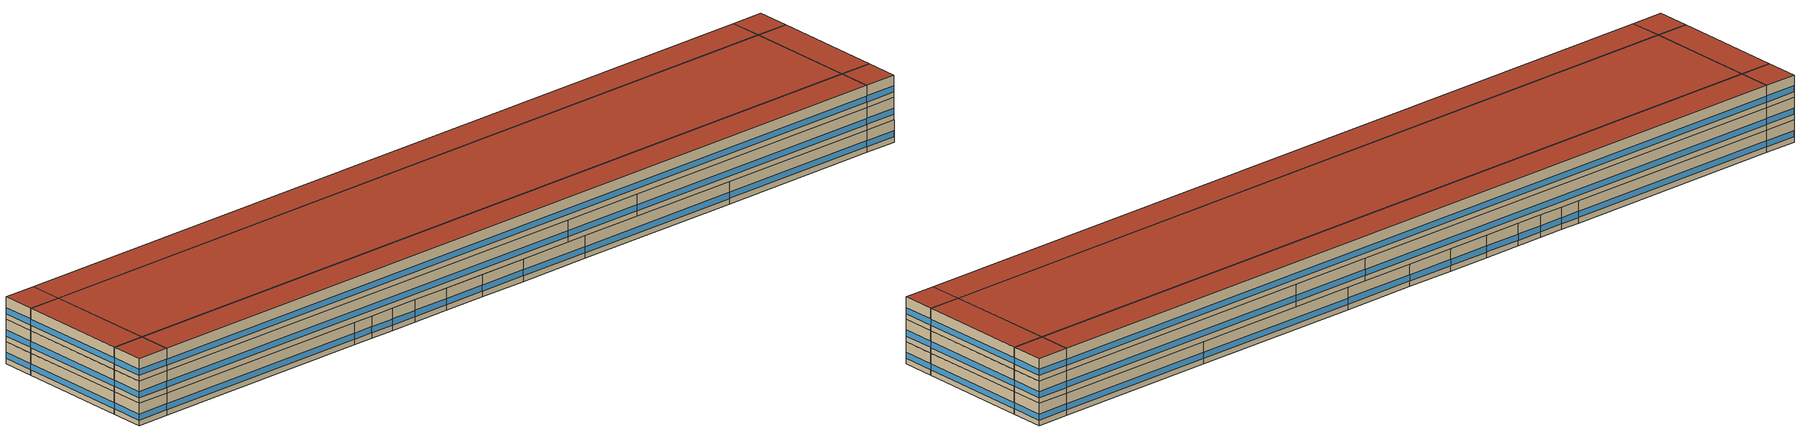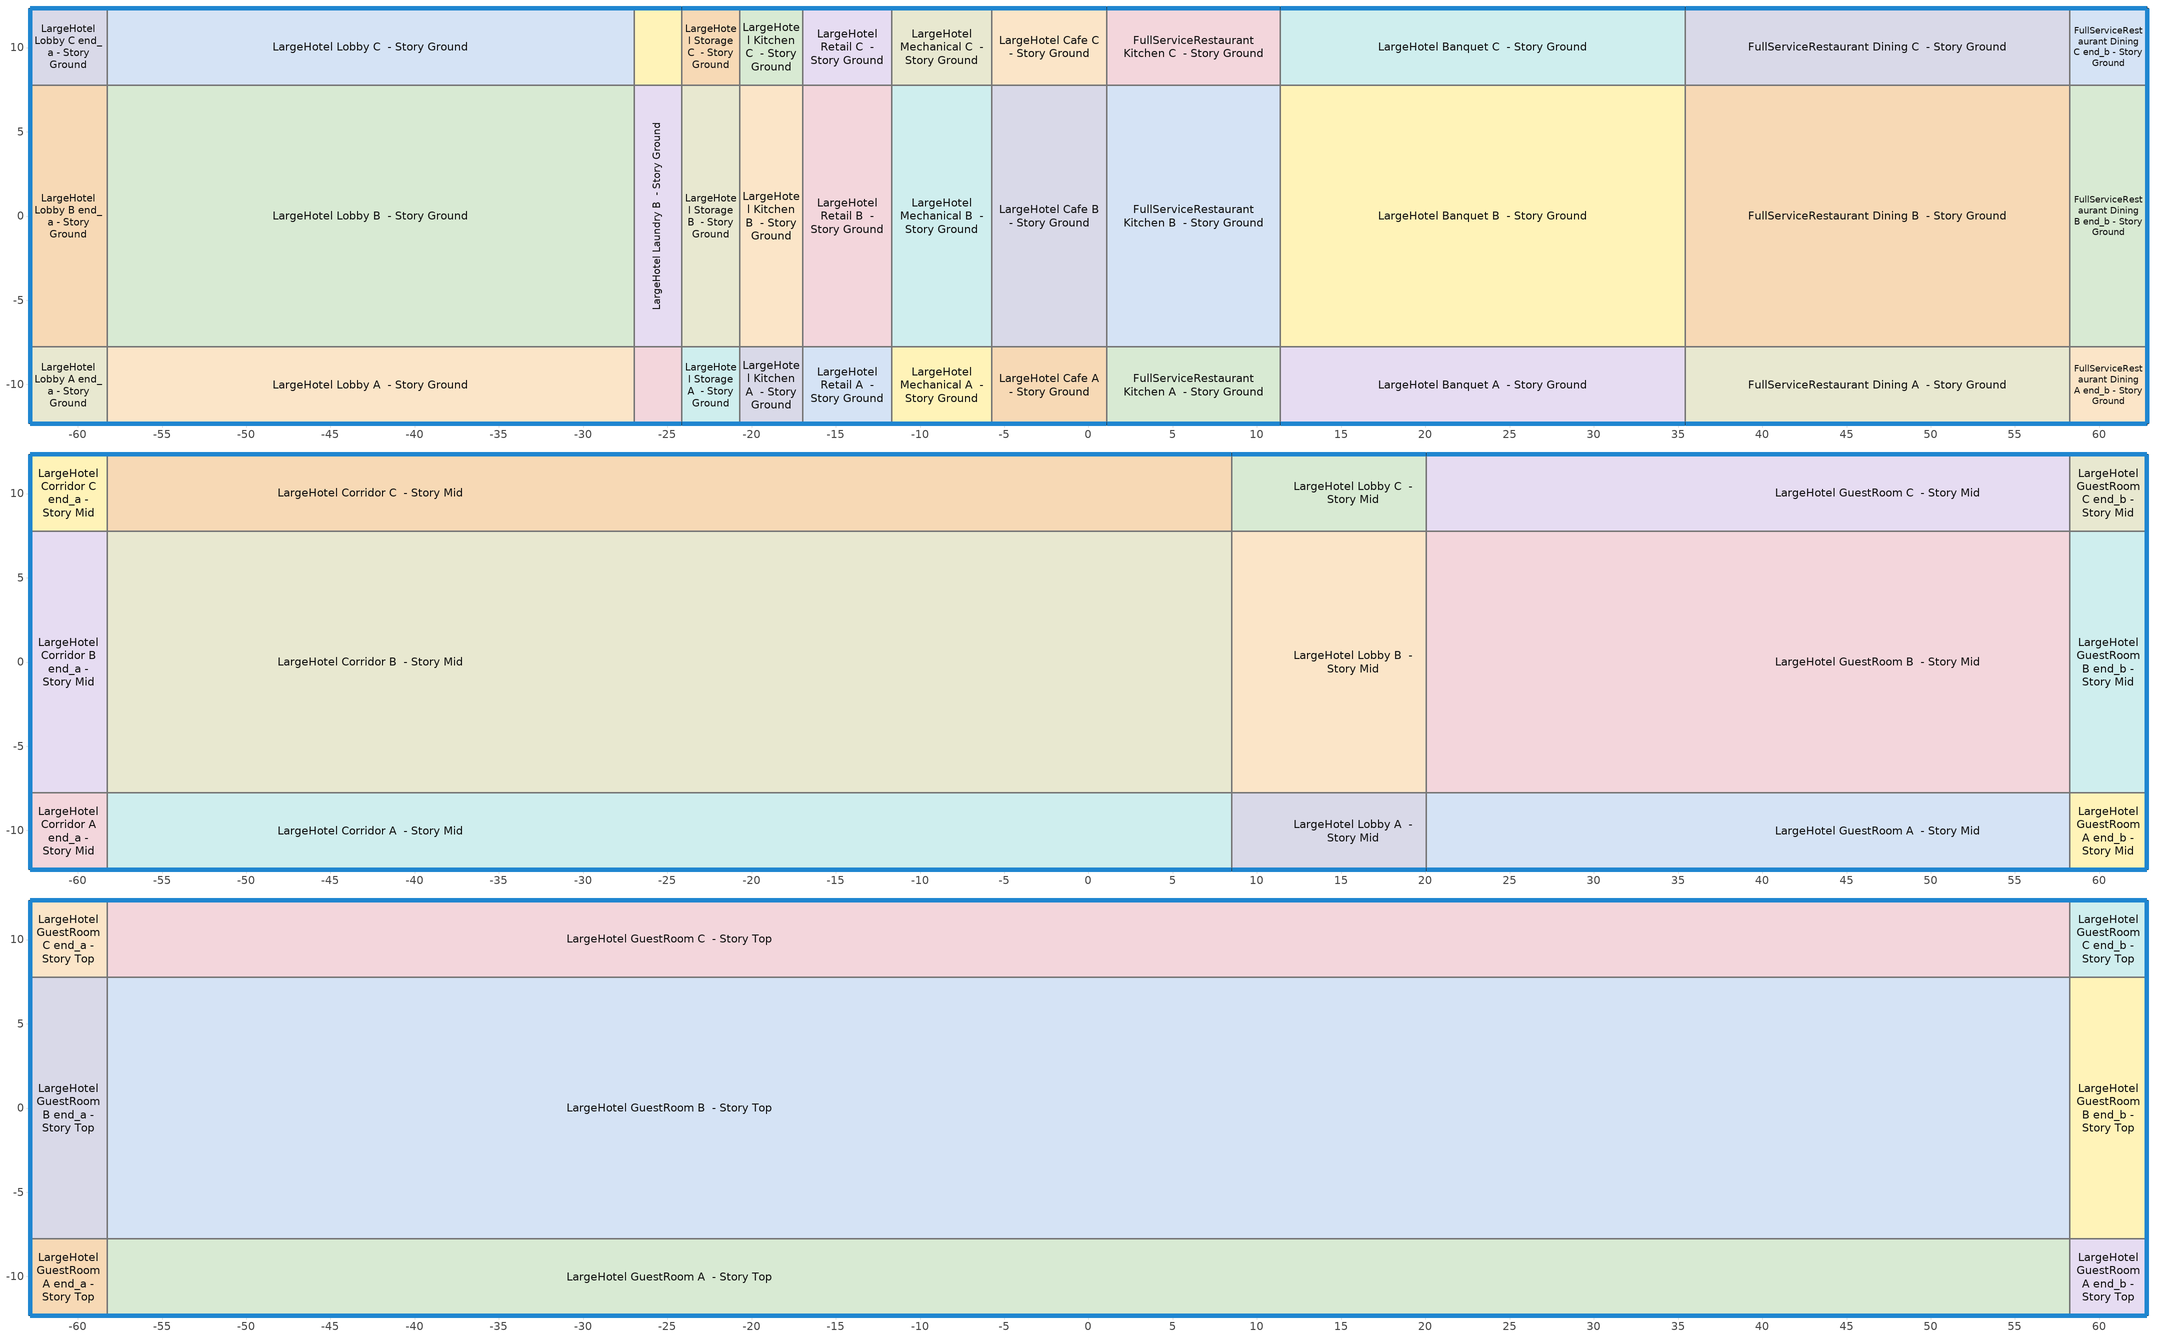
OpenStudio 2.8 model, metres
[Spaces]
LargeHotel Lobby A end_a - Story Ground
 floor ground: -62.84,-12.32 -62.84,-7.75 -58.26,-7.75 -58.26,-12.32 z0
 wall outside: -62.84,-7.75 -62.84,-12.32 -58.26,-12.32 z0:3.05
 wall to LargeHotel Lobby B end_a - Story Ground: -58.26,-7.75 -62.84,-7.75 z0:3.05
 wall to LargeHotel Lobby A  - Story Ground: -58.26,-12.32 -58.26,-7.75 z0:3.05
 window: -62.84,-7.77 -62.84,-12.3 / -62.81,-12.32 -58.29,-12.32 z0.76:1.59
LargeHotel Lobby B end_a - Story Ground
 floor ground: -62.84,-7.75 -62.84,7.75 -58.26,7.75 -58.26,-7.75 z0
 wall outside: -62.84,7.75 -62.84,-7.75 z0:3.05
 wall to LargeHotel Lobby C end_a - Story Ground: -58.26,7.75 -62.84,7.75 z0:3.05
 wall to LargeHotel Lobby B  - Story Ground: -58.26,-7.75 -58.26,7.75 z0:3.05
 window: -62.84,7.72 -62.84,-7.72 z0.76:1.59
LargeHotel Lobby C end_a - Story Ground
 floor ground: -62.84,7.75 -62.84,12.32 -58.26,12.32 -58.26,7.75 z0
 wall outside: -58.26,12.32 -62.84,12.32 -62.84,7.75 z0:3.05
 wall to LargeHotel Lobby C  - Story Ground: -58.26,7.75 -58.26,12.32 z0:3.05
 window: -62.84,12.3 -62.84,7.77 / -58.29,12.32 -62.81,12.32 z0.76:1.59
LargeHotel Lobby A  - Story Ground
 floor ground: -58.26,-12.32 -58.26,-7.75 -26.98,-7.75 -26.98,-12.32 z0
 wall outside: -58.26,-12.32 -26.98,-12.32 z0:3.05
 wall to LargeHotel Lobby B  - Story Ground: -26.98,-7.75 -58.26,-7.75 z0:3.05
 wall to LargeHotel Laundry A  - Story Ground: -26.98,-12.32 -26.98,-7.75 z0:3.05
 window: -58.24,-12.32 -27,-12.32 z0.76:1.59
LargeHotel Lobby B  - Story Ground
 floor ground: -58.26,-7.75 -58.26,7.75 -26.98,7.75 -26.98,-7.75 z0
 wall to LargeHotel Lobby C  - Story Ground: -26.98,7.75 -58.26,7.75 z0:3.05
 wall to LargeHotel Laundry B  - Story Ground: -26.98,-7.75 -26.98,7.75 z0:3.05
LargeHotel Lobby C  - Story Ground
 floor ground: -58.26,7.75 -58.26,12.32 -26.98,12.32 -26.98,7.75 z0
 wall outside: -26.98,12.32 -58.26,12.32 z0:3.05
 wall to LargeHotel Laundry C  - Story Ground: -26.98,7.75 -26.98,12.32 z0:3.05
 window: -27,12.32 -58.24,12.32 z0.76:1.59
LargeHotel Laundry A  - Story Ground
 floor ground: -26.98,-12.32 -26.98,-7.75 -24.14,-7.75 -24.14,-12.32 z0
 wall outside: -26.98,-12.32 -24.14,-12.32 z0:3.05
 wall to LargeHotel Laundry B  - Story Ground: -24.14,-7.75 -26.98,-7.75 z0:3.05
 wall to LargeHotel Storage A  - Story Ground: -24.14,-12.32 -24.14,-7.75 z0:3.05
 window: -26.95,-12.32 -24.17,-12.32 z0.76:1.6
LargeHotel Laundry B  - Story Ground
 floor ground: -26.98,-7.75 -26.98,7.75 -24.14,7.75 -24.14,-7.75 z0
 wall to LargeHotel Laundry C  - Story Ground: -24.14,7.75 -26.98,7.75 z0:3.05
 wall to LargeHotel Storage B  - Story Ground: -24.14,-7.75 -24.14,7.75 z0:3.05
LargeHotel Laundry C  - Story Ground
 floor ground: -26.98,7.75 -26.98,12.32 -24.14,12.32 -24.14,7.75 z0
 wall outside: -24.14,12.32 -26.98,12.32 z0:3.05
 wall to LargeHotel Storage C  - Story Ground: -24.14,7.75 -24.14,12.32 z0:3.05
 window: -24.17,12.32 -26.95,12.32 z0.76:1.6
LargeHotel Storage A  - Story Ground
 floor ground: -24.14,-12.32 -24.14,-7.75 -20.69,-7.75 -20.69,-12.32 z0
 wall outside: -24.14,-12.32 -20.69,-12.32 z0:3.05
 wall to LargeHotel Storage B  - Story Ground: -20.69,-7.75 -24.14,-7.75 z0:3.05
 wall to LargeHotel Kitchen A  - Story Ground: -20.69,-12.32 -20.69,-7.75 z0:3.05
 window: -24.12,-12.32 -20.72,-12.32 z0.76:1.6
LargeHotel Storage B  - Story Ground
 floor ground: -24.14,-7.75 -24.14,7.75 -20.69,7.75 -20.69,-7.75 z0
 wall to LargeHotel Storage C  - Story Ground: -20.69,7.75 -24.14,7.75 z0:3.05
 wall to LargeHotel Kitchen B  - Story Ground: -20.69,-7.75 -20.69,7.75 z0:3.05
LargeHotel Storage C  - Story Ground
 floor ground: -24.14,7.75 -24.14,12.32 -20.69,12.32 -20.69,7.75 z0
 wall outside: -20.69,12.32 -24.14,12.32 z0:3.05
 wall to LargeHotel Kitchen C  - Story Ground: -20.69,7.75 -20.69,12.32 z0:3.05
 window: -20.72,12.32 -24.12,12.32 z0.76:1.6
LargeHotel Kitchen A  - Story Ground
 floor ground: -20.69,-12.32 -20.69,-7.75 -16.95,-7.75 -16.95,-12.32 z0
 wall outside: -20.69,-12.32 -16.95,-12.32 z0:3.05
 wall to LargeHotel Kitchen B  - Story Ground: -16.95,-7.75 -20.69,-7.75 z0:3.05
 wall to LargeHotel Retail A  - Story Ground: -16.95,-12.32 -16.95,-7.75 z0:3.05
 window: -20.67,-12.32 -16.98,-12.32 z0.76:1.6
LargeHotel Kitchen B  - Story Ground
 floor ground: -20.69,-7.75 -20.69,7.75 -16.95,7.75 -16.95,-7.75 z0
 wall to LargeHotel Kitchen C  - Story Ground: -16.95,7.75 -20.69,7.75 z0:3.05
 wall to LargeHotel Retail B  - Story Ground: -16.95,-7.75 -16.95,7.75 z0:3.05
LargeHotel Kitchen C  - Story Ground
 floor ground: -20.69,7.75 -20.69,12.32 -16.95,12.32 -16.95,7.75 z0
 wall outside: -16.95,12.32 -20.69,12.32 z0:3.05
 wall to LargeHotel Retail C  - Story Ground: -16.95,7.75 -16.95,12.32 z0:3.05
 window: -16.98,12.32 -20.67,12.32 z0.76:1.6
LargeHotel Retail A  - Story Ground
 floor ground: -16.95,-12.32 -16.95,-7.75 -11.69,-7.75 -11.69,-12.32 z0
 wall outside: -16.95,-12.32 -11.69,-12.32 z0:3.05
 wall to LargeHotel Retail B  - Story Ground: -11.69,-7.75 -16.95,-7.75 z0:3.05
 wall to LargeHotel Mechanical A  - Story Ground: -11.69,-12.32 -11.69,-7.75 z0:3.05
 window: -16.93,-12.32 -11.72,-12.32 z0.76:1.59
LargeHotel Retail B  - Story Ground
 floor ground: -16.95,-7.75 -16.95,7.75 -11.69,7.75 -11.69,-7.75 z0
 wall to LargeHotel Retail C  - Story Ground: -11.69,7.75 -16.95,7.75 z0:3.05
 wall to LargeHotel Mechanical B  - Story Ground: -11.69,-7.75 -11.69,7.75 z0:3.05
LargeHotel Retail C  - Story Ground
 floor ground: -16.95,7.75 -16.95,12.32 -11.69,12.32 -11.69,7.75 z0
 wall outside: -11.69,12.32 -16.95,12.32 z0:3.05
 wall to LargeHotel Mechanical C  - Story Ground: -11.69,7.75 -11.69,12.32 z0:3.05
 window: -11.72,12.32 -16.93,12.32 z0.76:1.59
LargeHotel Mechanical A  - Story Ground
 floor ground: -11.69,-12.32 -11.69,-7.75 -5.73,-7.75 -5.73,-12.32 z0
 wall outside: -11.69,-12.32 -5.73,-12.32 z0:3.05
 wall to LargeHotel Mechanical B  - Story Ground: -5.73,-7.75 -11.69,-7.75 z0:3.05
 wall to LargeHotel Cafe A  - Story Ground: -5.73,-12.32 -5.73,-7.75 z0:3.05
 window: -11.67,-12.32 -5.76,-12.32 z0.76:1.59
LargeHotel Mechanical B  - Story Ground
 floor ground: -11.69,-7.75 -11.69,7.75 -5.73,7.75 -5.73,-7.75 z0
 wall to LargeHotel Mechanical C  - Story Ground: -5.73,7.75 -11.69,7.75 z0:3.05
 wall to LargeHotel Cafe B  - Story Ground: -5.73,-7.75 -5.73,7.75 z0:3.05
LargeHotel Mechanical C  - Story Ground
 floor ground: -11.69,7.75 -11.69,12.32 -5.73,12.32 -5.73,7.75 z0
 wall outside: -5.73,12.32 -11.69,12.32 z0:3.05
 wall to LargeHotel Cafe C  - Story Ground: -5.73,7.75 -5.73,12.32 z0:3.05
 window: -5.76,12.32 -11.67,12.32 z0.76:1.59
LargeHotel Cafe A  - Story Ground
 floor ground: -5.73,-12.32 -5.73,-7.75 1.09,-7.75 1.09,-12.32 z0
 wall outside: -5.73,-12.32 1.09,-12.32 z0:3.05
 wall to LargeHotel Cafe B  - Story Ground: 1.09,-7.75 -5.73,-7.75 z0:3.05
 wall to FullServiceRestaurant Kitchen A  - Story Ground: 1.09,-12.32 1.09,-7.75 z0:3.05
 window: -5.71,-12.32 1.07,-12.32 z0.76:1.59
LargeHotel Cafe B  - Story Ground
 floor ground: -5.73,-7.75 -5.73,7.75 1.09,7.75 1.09,-7.75 z0
 wall to LargeHotel Cafe C  - Story Ground: 1.09,7.75 -5.73,7.75 z0:3.05
 wall to FullServiceRestaurant Kitchen B  - Story Ground: 1.09,-7.75 1.09,7.75 z0:3.05
LargeHotel Cafe C  - Story Ground
 floor ground: -5.73,7.75 -5.73,12.32 1.09,12.32 1.09,7.75 z0
 wall outside: 1.09,12.32 -5.73,12.32 z0:3.05
 wall to FullServiceRestaurant Kitchen C  - Story Ground: 1.09,7.75 1.09,12.32 z0:3.05
 window: 1.07,12.32 -5.71,12.32 z0.76:1.59
FullServiceRestaurant Kitchen A  - Story Ground
 floor ground: 1.09,-12.32 1.09,-7.75 11.38,-7.75 11.38,-12.32 z0
 wall outside: 1.09,-12.32 11.38,-12.32 z0:3.05
 wall to FullServiceRestaurant Kitchen B  - Story Ground: 11.38,-7.75 1.09,-7.75 z0:3.05
 wall to LargeHotel Banquet A  - Story Ground: 11.38,-12.32 11.38,-7.75 z0:3.05
 window: 1.12,-12.32 11.35,-12.32 z0.76:1.59
FullServiceRestaurant Kitchen B  - Story Ground
 floor ground: 1.09,-7.75 1.09,7.75 11.38,7.75 11.38,-7.75 z0
 wall to FullServiceRestaurant Kitchen C  - Story Ground: 11.38,7.75 1.09,7.75 z0:3.05
 wall to LargeHotel Banquet B  - Story Ground: 11.38,-7.75 11.38,7.75 z0:3.05
FullServiceRestaurant Kitchen C  - Story Ground
 floor ground: 1.09,7.75 1.09,12.32 11.38,12.32 11.38,7.75 z0
 wall outside: 11.38,12.32 1.09,12.32 z0:3.05
 wall to LargeHotel Banquet C  - Story Ground: 11.38,7.75 11.38,12.32 z0:3.05
 window: 11.35,12.32 1.12,12.32 z0.76:1.59
LargeHotel Banquet A  - Story Ground
 floor ground: 11.38,-12.32 11.38,-7.75 35.42,-7.75 35.42,-12.32 z0
 wall outside: 11.38,-12.32 35.42,-12.32 z0:3.05
 wall to LargeHotel Banquet B  - Story Ground: 35.42,-7.75 11.38,-7.75 z0:3.05
 wall to FullServiceRestaurant Dining A  - Story Ground: 35.42,-12.32 35.42,-7.75 z0:3.05
 window: 11.4,-12.32 35.39,-12.32 z0.76:1.59
LargeHotel Banquet B  - Story Ground
 floor ground: 11.38,-7.75 11.38,7.75 35.42,7.75 35.42,-7.75 z0
 wall to LargeHotel Banquet C  - Story Ground: 35.42,7.75 11.38,7.75 z0:3.05
 wall to FullServiceRestaurant Dining B  - Story Ground: 35.42,-7.75 35.42,7.75 z0:3.05
LargeHotel Banquet C  - Story Ground
 floor ground: 11.38,7.75 11.38,12.32 35.42,12.32 35.42,7.75 z0
 wall outside: 35.42,12.32 11.38,12.32 z0:3.05
 wall to FullServiceRestaurant Dining C  - Story Ground: 35.42,7.75 35.42,12.32 z0:3.05
 window: 35.39,12.32 11.4,12.32 z0.76:1.59
FullServiceRestaurant Dining A  - Story Ground
 floor ground: 35.42,-12.32 35.42,-7.75 58.26,-7.75 58.26,-12.32 z0
 wall outside: 35.42,-12.32 58.26,-12.32 z0:3.05
 wall to FullServiceRestaurant Dining B  - Story Ground: 58.26,-7.75 35.42,-7.75 z0:3.05
 wall to FullServiceRestaurant Dining A end_b - Story Ground: 58.26,-12.32 58.26,-7.75 z0:3.05
 window: 35.44,-12.32 58.24,-12.32 z0.76:1.59
FullServiceRestaurant Dining B  - Story Ground
 floor ground: 35.42,-7.75 35.42,7.75 58.26,7.75 58.26,-7.75 z0
 wall to FullServiceRestaurant Dining C  - Story Ground: 58.26,7.75 35.42,7.75 z0:3.05
 wall to FullServiceRestaurant Dining B end_b - Story Ground: 58.26,-7.75 58.26,7.75 z0:3.05
FullServiceRestaurant Dining C  - Story Ground
 floor ground: 35.42,7.75 35.42,12.32 58.26,12.32 58.26,7.75 z0
 wall outside: 58.26,12.32 35.42,12.32 z0:3.05
 wall to FullServiceRestaurant Dining C end_b - Story Ground: 58.26,7.75 58.26,12.32 z0:3.05
 window: 58.24,12.32 35.44,12.32 z0.76:1.59
FullServiceRestaurant Dining A end_b - Story Ground
 floor ground: 58.26,-12.32 58.26,-7.75 62.84,-7.75 62.84,-12.32 z0
 wall outside: 58.26,-12.32 62.84,-12.32 62.84,-7.75 z0:3.05
 wall to FullServiceRestaurant Dining B end_b - Story Ground: 62.84,-7.75 58.26,-7.75 z0:3.05
 window: 62.84,-12.3 62.84,-7.77 / 58.29,-12.32 62.81,-12.32 z0.76:1.59
FullServiceRestaurant Dining B end_b - Story Ground
 floor ground: 58.26,-7.75 58.26,7.75 62.84,7.75 62.84,-7.75 z0
 wall outside: 62.84,-7.75 62.84,7.75 z0:3.05
 wall to FullServiceRestaurant Dining C end_b - Story Ground: 62.84,7.75 58.26,7.75 z0:3.05
 window: 62.84,-7.72 62.84,7.72 z0.76:1.59
FullServiceRestaurant Dining C end_b - Story Ground
 floor ground: 58.26,7.75 58.26,12.32 62.84,12.32 62.84,7.75 z0
 wall outside: 62.84,7.75 62.84,12.32 58.26,12.32 z0:3.05
 window: 62.81,12.32 58.29,12.32 / 62.84,7.77 62.84,12.3 z0.76:1.59
LargeHotel Corridor A end_a - Story Mid
 floor to LargeHotel Lobby A end_a - Story Ground: -62.84,-12.32 -62.84,-7.75 -58.26,-7.75 -58.26,-12.32 z3.05
 wall outside: -62.84,-7.75 -62.84,-12.32 -58.26,-12.32 z3.05:6.1
 wall to LargeHotel Corridor B end_a - Story Mid: -58.26,-7.75 -62.84,-7.75 z3.05:6.1
 wall to LargeHotel Corridor A  - Story Mid: -58.26,-12.32 -58.26,-7.75 z3.05:6.1
 window: -62.84,-7.77 -62.84,-12.3 / -62.81,-12.32 -58.29,-12.32 z3.81:4.64
LargeHotel Corridor B end_a - Story Mid
 floor to LargeHotel Lobby B end_a - Story Ground: -62.84,-7.75 -62.84,7.75 -58.26,7.75 -58.26,-7.75 z3.05
 wall outside: -62.84,7.75 -62.84,-7.75 z3.05:6.1
 wall to LargeHotel Corridor C end_a - Story Mid: -58.26,7.75 -62.84,7.75 z3.05:6.1
 wall to LargeHotel Corridor B  - Story Mid: -58.26,-7.75 -58.26,7.75 z3.05:6.1
 window: -62.84,7.72 -62.84,-7.72 z3.81:4.64
LargeHotel Corridor C end_a - Story Mid
 floor to LargeHotel Lobby C end_a - Story Ground: -62.84,7.75 -62.84,12.32 -58.26,12.32 -58.26,7.75 z3.05
 wall outside: -58.26,12.32 -62.84,12.32 -62.84,7.75 z3.05:6.1
 wall to LargeHotel Corridor C  - Story Mid: -58.26,7.75 -58.26,12.32 z3.05:6.1
 window: -62.84,12.3 -62.84,7.77 / -58.29,12.32 -62.81,12.32 z3.81:4.64
LargeHotel Corridor A  - Story Mid
 floor to LargeHotel Laundry A  - Story Ground: -24.14,-7.75 -24.14,-12.32 -26.98,-12.32 -26.98,-7.75 z3.05
 floor to LargeHotel Storage A  - Story Ground: -20.69,-7.75 -20.69,-12.32 -24.14,-12.32 -24.14,-7.75 z3.05
 floor to LargeHotel Lobby A  - Story Ground: -26.98,-7.75 -26.98,-12.32 -58.26,-12.32 -58.26,-7.75 z3.05
 floor to LargeHotel Kitchen A  - Story Ground: -16.95,-7.75 -16.95,-12.32 -20.69,-12.32 -20.69,-7.75 z3.05
 floor to LargeHotel Retail A  - Story Ground: -11.69,-7.75 -11.69,-12.32 -16.95,-12.32 -16.95,-7.75 z3.05
 floor to LargeHotel Mechanical A  - Story Ground: -5.73,-7.75 -5.73,-12.32 -11.69,-12.32 -11.69,-7.75 z3.05
 floor to LargeHotel Cafe A  - Story Ground: 1.09,-7.75 1.09,-12.32 -5.73,-12.32 -5.73,-7.75 z3.05
 floor to FullServiceRestaurant Kitchen A  - Story Ground: 8.51,-7.75 8.51,-12.32 1.09,-12.32 1.09,-7.75 z3.05
 wall outside: -58.26,-12.32 8.51,-12.32 z3.05:6.1
 wall to LargeHotel Corridor B  - Story Mid: 8.51,-7.75 -58.26,-7.75 z3.05:6.1
 wall to LargeHotel Lobby A  - Story Mid: 8.51,-12.32 8.51,-7.75 z3.05:6.1
 window: -58.24,-12.32 8.49,-12.32 z3.81:4.63
LargeHotel Corridor B  - Story Mid
 floor to LargeHotel Laundry B  - Story Ground: -24.14,7.75 -24.14,-7.75 -26.98,-7.75 -26.98,7.75 z3.05
 floor to LargeHotel Storage B  - Story Ground: -20.69,7.75 -20.69,-7.75 -24.14,-7.75 -24.14,7.75 z3.05
 floor to LargeHotel Lobby B  - Story Ground: -26.98,7.75 -26.98,-7.75 -58.26,-7.75 -58.26,7.75 z3.05
 floor to LargeHotel Kitchen B  - Story Ground: -16.95,7.75 -16.95,-7.75 -20.69,-7.75 -20.69,7.75 z3.05
 floor to LargeHotel Retail B  - Story Ground: -11.69,7.75 -11.69,-7.75 -16.95,-7.75 -16.95,7.75 z3.05
 floor to LargeHotel Mechanical B  - Story Ground: -5.73,7.75 -5.73,-7.75 -11.69,-7.75 -11.69,7.75 z3.05
 floor to LargeHotel Cafe B  - Story Ground: 1.09,7.75 1.09,-7.75 -5.73,-7.75 -5.73,7.75 z3.05
 floor to FullServiceRestaurant Kitchen B  - Story Ground: 8.51,7.75 8.51,-7.75 1.09,-7.75 1.09,7.75 z3.05
 wall to LargeHotel Corridor C  - Story Mid: 8.51,7.75 -58.26,7.75 z3.05:6.1
 wall to LargeHotel Lobby B  - Story Mid: 8.51,-7.75 8.51,7.75 z3.05:6.1
LargeHotel Corridor C  - Story Mid
 floor to LargeHotel Laundry C  - Story Ground: -24.14,12.32 -24.14,7.75 -26.98,7.75 -26.98,12.32 z3.05
 floor to LargeHotel Storage C  - Story Ground: -20.69,12.32 -20.69,7.75 -24.14,7.75 -24.14,12.32 z3.05
 floor to LargeHotel Lobby C  - Story Ground: -26.98,12.32 -26.98,7.75 -58.26,7.75 -58.26,12.32 z3.05
 floor to LargeHotel Kitchen C  - Story Ground: -16.95,12.32 -16.95,7.75 -20.69,7.75 -20.69,12.32 z3.05
 floor to LargeHotel Retail C  - Story Ground: -11.69,12.32 -11.69,7.75 -16.95,7.75 -16.95,12.32 z3.05
 floor to LargeHotel Mechanical C  - Story Ground: -5.73,12.32 -5.73,7.75 -11.69,7.75 -11.69,12.32 z3.05
 floor to LargeHotel Cafe C  - Story Ground: 1.09,12.32 1.09,7.75 -5.73,7.75 -5.73,12.32 z3.05
 floor to FullServiceRestaurant Kitchen C  - Story Ground: 8.51,12.32 8.51,7.75 1.09,7.75 1.09,12.32 z3.05
 wall outside: 8.51,12.32 -58.26,12.32 z3.05:6.1
 wall to LargeHotel Lobby C  - Story Mid: 8.51,7.75 8.51,12.32 z3.05:6.1
 window: 8.49,12.32 -58.24,12.32 z3.81:4.63
LargeHotel Lobby A  - Story Mid
 floor to FullServiceRestaurant Kitchen A  - Story Ground: 11.38,-7.75 11.38,-12.32 8.51,-12.32 8.51,-7.75 z3.05
 floor to LargeHotel Banquet A  - Story Ground: 20.04,-7.75 20.04,-12.32 11.38,-12.32 11.38,-7.75 z3.05
 wall outside: 8.51,-12.32 20.04,-12.32 z3.05:6.1
 wall to LargeHotel Lobby B  - Story Mid: 20.04,-7.75 8.51,-7.75 z3.05:6.1
 wall to LargeHotel GuestRoom A  - Story Mid: 20.04,-12.32 20.04,-7.75 z3.05:6.1
 window: 8.54,-12.32 20.02,-12.32 z3.81:4.64
LargeHotel Lobby B  - Story Mid
 floor to FullServiceRestaurant Kitchen B  - Story Ground: 11.38,7.75 11.38,-7.75 8.51,-7.75 8.51,7.75 z3.05
 floor to LargeHotel Banquet B  - Story Ground: 20.04,7.75 20.04,-7.75 11.38,-7.75 11.38,7.75 z3.05
 wall to LargeHotel Lobby C  - Story Mid: 20.04,7.75 8.51,7.75 z3.05:6.1
 wall to LargeHotel GuestRoom B  - Story Mid: 20.04,-7.75 20.04,7.75 z3.05:6.1
LargeHotel Lobby C  - Story Mid
 floor to FullServiceRestaurant Kitchen C  - Story Ground: 11.38,12.32 11.38,7.75 8.51,7.75 8.51,12.32 z3.05
 floor to LargeHotel Banquet C  - Story Ground: 20.04,12.32 20.04,7.75 11.38,7.75 11.38,12.32 z3.05
 wall outside: 20.04,12.32 8.51,12.32 z3.05:6.1
 wall to LargeHotel GuestRoom C  - Story Mid: 20.04,7.75 20.04,12.32 z3.05:6.1
 window: 20.02,12.32 8.54,12.32 z3.81:4.64
LargeHotel GuestRoom A  - Story Mid
 floor to FullServiceRestaurant Dining A  - Story Ground: 58.26,-7.75 58.26,-12.32 35.42,-12.32 35.42,-7.75 z3.05
 floor to LargeHotel Banquet A  - Story Ground: 35.42,-7.75 35.42,-12.32 20.04,-12.32 20.04,-7.75 z3.05
 wall outside: 20.04,-12.32 58.26,-12.32 z3.05:6.1
 wall to LargeHotel GuestRoom B  - Story Mid: 58.26,-7.75 20.04,-7.75 z3.05:6.1
 wall to LargeHotel GuestRoom A end_b - Story Mid: 58.26,-12.32 58.26,-7.75 z3.05:6.1
 window: 20.07,-12.32 58.24,-12.32 z3.81:4.63
LargeHotel GuestRoom B  - Story Mid
 floor to FullServiceRestaurant Dining B  - Story Ground: 58.26,7.75 58.26,-7.75 35.42,-7.75 35.42,7.75 z3.05
 floor to LargeHotel Banquet B  - Story Ground: 35.42,7.75 35.42,-7.75 20.04,-7.75 20.04,7.75 z3.05
 wall to LargeHotel GuestRoom C  - Story Mid: 58.26,7.75 20.04,7.75 z3.05:6.1
 wall to LargeHotel GuestRoom B end_b - Story Mid: 58.26,-7.75 58.26,7.75 z3.05:6.1
LargeHotel GuestRoom C  - Story Mid
 floor to FullServiceRestaurant Dining C  - Story Ground: 58.26,12.32 58.26,7.75 35.42,7.75 35.42,12.32 z3.05
 floor to LargeHotel Banquet C  - Story Ground: 35.42,12.32 35.42,7.75 20.04,7.75 20.04,12.32 z3.05
 wall outside: 58.26,12.32 20.04,12.32 z3.05:6.1
 wall to LargeHotel GuestRoom C end_b - Story Mid: 58.26,7.75 58.26,12.32 z3.05:6.1
 window: 58.24,12.32 20.07,12.32 z3.81:4.63
LargeHotel GuestRoom A end_b - Story Mid
 floor to FullServiceRestaurant Dining A end_b - Story Ground: 58.26,-12.32 58.26,-7.75 62.84,-7.75 62.84,-12.32 z3.05
 wall outside: 58.26,-12.32 62.84,-12.32 62.84,-7.75 z3.05:6.1
 wall to LargeHotel GuestRoom B end_b - Story Mid: 62.84,-7.75 58.26,-7.75 z3.05:6.1
 window: 62.84,-12.3 62.84,-7.77 / 58.29,-12.32 62.81,-12.32 z3.81:4.64
LargeHotel GuestRoom B end_b - Story Mid
 floor to FullServiceRestaurant Dining B end_b - Story Ground: 58.26,-7.75 58.26,7.75 62.84,7.75 62.84,-7.75 z3.05
 wall outside: 62.84,-7.75 62.84,7.75 z3.05:6.1
 wall to LargeHotel GuestRoom C end_b - Story Mid: 62.84,7.75 58.26,7.75 z3.05:6.1
 window: 62.84,-7.72 62.84,7.72 z3.81:4.64
LargeHotel GuestRoom C end_b - Story Mid
 floor to FullServiceRestaurant Dining C end_b - Story Ground: 58.26,7.75 58.26,12.32 62.84,12.32 62.84,7.75 z3.05
 wall outside: 62.84,7.75 62.84,12.32 58.26,12.32 z3.05:6.1
 window: 62.81,12.32 58.29,12.32 / 62.84,7.77 62.84,12.3 z3.81:4.64
LargeHotel GuestRoom A end_a - Story Top
 floor to LargeHotel Corridor A end_a - Story Mid: -62.84,-12.32 -62.84,-7.75 -58.26,-7.75 -58.26,-12.32 z6.1
 wall outside: -62.84,-7.75 -62.84,-12.32 -58.26,-12.32 z6.1:9.14
 wall to LargeHotel GuestRoom B end_a - Story Top: -58.26,-7.75 -62.84,-7.75 z6.1:9.14
 wall to LargeHotel GuestRoom A  - Story Top: -58.26,-12.32 -58.26,-7.75 z6.1:9.14
 window: -62.84,-7.77 -62.84,-12.3 / -62.81,-12.32 -58.29,-12.32 z6.86:7.69
 roof outside: -58.26,-12.32 -58.26,-7.75 -62.84,-7.75 -62.84,-12.32 z9.14
LargeHotel GuestRoom B end_a - Story Top
 floor to LargeHotel Corridor B end_a - Story Mid: -62.84,-7.75 -62.84,7.75 -58.26,7.75 -58.26,-7.75 z6.1
 wall outside: -62.84,7.75 -62.84,-7.75 z6.1:9.14
 wall to LargeHotel GuestRoom C end_a - Story Top: -58.26,7.75 -62.84,7.75 z6.1:9.14
 wall to LargeHotel GuestRoom B  - Story Top: -58.26,-7.75 -58.26,7.75 z6.1:9.14
 window: -62.84,7.72 -62.84,-7.72 z6.86:7.68
 roof outside: -58.26,-7.75 -58.26,7.75 -62.84,7.75 -62.84,-7.75 z9.14
LargeHotel GuestRoom C end_a - Story Top
 floor to LargeHotel Corridor C end_a - Story Mid: -62.84,7.75 -62.84,12.32 -58.26,12.32 -58.26,7.75 z6.1
 wall outside: -58.26,12.32 -62.84,12.32 -62.84,7.75 z6.1:9.14
 wall to LargeHotel GuestRoom C  - Story Top: -58.26,7.75 -58.26,12.32 z6.1:9.14
 window: -62.84,12.3 -62.84,7.77 / -58.29,12.32 -62.81,12.32 z6.86:7.69
 roof outside: -58.26,7.75 -58.26,12.32 -62.84,12.32 -62.84,7.75 z9.14
LargeHotel GuestRoom A  - Story Top
 floor to LargeHotel Lobby A  - Story Mid: 20.04,-7.75 20.04,-12.32 8.51,-12.32 8.51,-7.75 z6.1
 floor to LargeHotel GuestRoom A  - Story Mid: 58.26,-7.75 58.26,-12.32 20.04,-12.32 20.04,-7.75 z6.1
 floor to LargeHotel Corridor A  - Story Mid: 8.51,-7.75 8.51,-12.32 -58.26,-12.32 -58.26,-7.75 z6.1
 wall outside: -58.26,-12.32 58.26,-12.32 z6.1:9.14
 wall to LargeHotel GuestRoom B  - Story Top: 58.26,-7.75 -58.26,-7.75 z6.1:9.14
 wall to LargeHotel GuestRoom A end_b - Story Top: 58.26,-12.32 58.26,-7.75 z6.1:9.14
 window: -58.24,-12.32 58.24,-12.32 z6.86:7.68
 roof outside: 58.26,-12.32 58.26,-7.75 -58.26,-7.75 -58.26,-12.32 z9.14
LargeHotel GuestRoom B  - Story Top
 floor to LargeHotel Lobby B  - Story Mid: 20.04,7.75 20.04,-7.75 8.51,-7.75 8.51,7.75 z6.1
 floor to LargeHotel GuestRoom B  - Story Mid: 58.26,7.75 58.26,-7.75 20.04,-7.75 20.04,7.75 z6.1
 floor to LargeHotel Corridor B  - Story Mid: 8.51,7.75 8.51,-7.75 -58.26,-7.75 -58.26,7.75 z6.1
 wall to LargeHotel GuestRoom C  - Story Top: 58.26,7.75 -58.26,7.75 z6.1:9.14
 wall to LargeHotel GuestRoom B end_b - Story Top: 58.26,-7.75 58.26,7.75 z6.1:9.14
 roof outside: 58.26,-7.75 58.26,7.75 -58.26,7.75 -58.26,-7.75 z9.14
LargeHotel GuestRoom C  - Story Top
 floor to LargeHotel Lobby C  - Story Mid: 20.04,12.32 20.04,7.75 8.51,7.75 8.51,12.32 z6.1
 floor to LargeHotel GuestRoom C  - Story Mid: 58.26,12.32 58.26,7.75 20.04,7.75 20.04,12.32 z6.1
 floor to LargeHotel Corridor C  - Story Mid: 8.51,12.32 8.51,7.75 -58.26,7.75 -58.26,12.32 z6.1
 wall outside: 58.26,12.32 -58.26,12.32 z6.1:9.14
 wall to LargeHotel GuestRoom C end_b - Story Top: 58.26,7.75 58.26,12.32 z6.1:9.14
 window: 58.24,12.32 -58.24,12.32 z6.86:7.68
 roof outside: 58.26,7.75 58.26,12.32 -58.26,12.32 -58.26,7.75 z9.14
LargeHotel GuestRoom A end_b - Story Top
 floor to LargeHotel GuestRoom A end_b - Story Mid: 58.26,-12.32 58.26,-7.75 62.84,-7.75 62.84,-12.32 z6.1
 wall outside: 58.26,-12.32 62.84,-12.32 62.84,-7.75 z6.1:9.14
 wall to LargeHotel GuestRoom B end_b - Story Top: 62.84,-7.75 58.26,-7.75 z6.1:9.14
 window: 62.84,-12.3 62.84,-7.77 / 58.29,-12.32 62.81,-12.32 z6.86:7.69
 roof outside: 62.84,-12.32 62.84,-7.75 58.26,-7.75 58.26,-12.32 z9.14
LargeHotel GuestRoom B end_b - Story Top
 floor to LargeHotel GuestRoom B end_b - Story Mid: 58.26,-7.75 58.26,7.75 62.84,7.75 62.84,-7.75 z6.1
 wall outside: 62.84,-7.75 62.84,7.75 z6.1:9.14
 wall to LargeHotel GuestRoom C end_b - Story Top: 62.84,7.75 58.26,7.75 z6.1:9.14
 window: 62.84,-7.72 62.84,7.72 z6.86:7.68
 roof outside: 62.84,-7.75 62.84,7.75 58.26,7.75 58.26,-7.75 z9.14
LargeHotel GuestRoom C end_b - Story Top
 floor to LargeHotel GuestRoom C end_b - Story Mid: 58.26,7.75 58.26,12.32 62.84,12.32 62.84,7.75 z6.1
 wall outside: 62.84,7.75 62.84,12.32 58.26,12.32 z6.1:9.14
 window: 62.81,12.32 58.29,12.32 / 62.84,7.77 62.84,12.3 z6.86:7.69
 roof outside: 62.84,7.75 62.84,12.32 58.26,12.32 58.26,7.75 z9.14
[Building]
90.1-2004|LargeHotel|FullServiceRestaurant
[Site]
Site 1
[SpaceType]
Name | Standards Building Type | Standards Space Type
LargeHotel Banquet | LargeHotel | Banquet
LargeHotel Cafe | LargeHotel | Cafe
LargeHotel Corridor | LargeHotel | Corridor
LargeHotel GuestRoom | LargeHotel | GuestRoom
LargeHotel Kitchen | LargeHotel | Kitchen
LargeHotel Laundry | LargeHotel | Laundry
LargeHotel Lobby | LargeHotel | Lobby
LargeHotel Mechanical | LargeHotel | Mechanical
LargeHotel Retail | LargeHotel | Retail
LargeHotel Storage | LargeHotel | Storage
FullServiceRestaurant Dining | FullServiceRestaurant | Dining
FullServiceRestaurant Kitchen | FullServiceRestaurant | Kitchen
[BuildingStory] Nominal Floor to Floor Height {m}=3.048
Name | Nominal Z Coordinate {m}
Story Ground | 0
Story Mid | 3.048
Story Top | 6.096
[Space]
Name | Space Type | Building Story | Thermal Zone
LargeHotel Lobby A end_a - Story Ground | LargeHotel Lobby | Story Ground | Zone LargeHotel Lobby A end_a - Story Ground
LargeHotel Lobby B end_a - Story Ground | LargeHotel Lobby | Story Ground | Zone LargeHotel Lobby B end_a - Story Ground
LargeHotel Lobby C end_a - Story Ground | LargeHotel Lobby | Story Ground | Zone LargeHotel Lobby C end_a - Story Ground
LargeHotel Lobby A  - Story Ground | LargeHotel Lobby | Story Ground | Zone LargeHotel Lobby A  - Story Ground
LargeHotel Lobby B  - Story Ground | LargeHotel Lobby | Story Ground | Zone LargeHotel Lobby B  - Story Ground
LargeHotel Lobby C  - Story Ground | LargeHotel Lobby | Story Ground | Zone LargeHotel Lobby C  - Story Ground
LargeHotel Laundry A  - Story Ground | LargeHotel Laundry | Story Ground | Zone LargeHotel Laundry A  - Story Ground
LargeHotel Laundry B  - Story Ground | LargeHotel Laundry | Story Ground | Zone LargeHotel Laundry B  - Story Ground
LargeHotel Laundry C  - Story Ground | LargeHotel Laundry | Story Ground | Zone LargeHotel Laundry C  - Story Ground
LargeHotel Storage A  - Story Ground | LargeHotel Storage | Story Ground | Zone LargeHotel Storage A  - Story Ground
LargeHotel Storage B  - Story Ground | LargeHotel Storage | Story Ground | Zone LargeHotel Storage B  - Story Ground
LargeHotel Storage C  - Story Ground | LargeHotel Storage | Story Ground | Zone LargeHotel Storage C  - Story Ground
LargeHotel Kitchen A  - Story Ground | LargeHotel Kitchen | Story Ground | Zone LargeHotel Kitchen A  - Story Ground
LargeHotel Kitchen B  - Story Ground | LargeHotel Kitchen | Story Ground | Zone LargeHotel Kitchen B  - Story Ground
LargeHotel Kitchen C  - Story Ground | LargeHotel Kitchen | Story Ground | Zone LargeHotel Kitchen C  - Story Ground
LargeHotel Retail A  - Story Ground | LargeHotel Retail | Story Ground | Zone LargeHotel Retail A  - Story Ground
LargeHotel Retail B  - Story Ground | LargeHotel Retail | Story Ground | Zone LargeHotel Retail B  - Story Ground
LargeHotel Retail C  - Story Ground | LargeHotel Retail | Story Ground | Zone LargeHotel Retail C  - Story Ground
LargeHotel Mechanical A  - Story Ground | LargeHotel Mechanical | Story Ground | Zone LargeHotel Mechanical A  - Story Ground
LargeHotel Mechanical B  - Story Ground | LargeHotel Mechanical | Story Ground | Zone LargeHotel Mechanical B  - Story Ground
LargeHotel Mechanical C  - Story Ground | LargeHotel Mechanical | Story Ground | Zone LargeHotel Mechanical C  - Story Ground
LargeHotel Cafe A  - Story Ground | LargeHotel Cafe | Story Ground | Zone LargeHotel Cafe A  - Story Ground
LargeHotel Cafe B  - Story Ground | LargeHotel Cafe | Story Ground | Zone LargeHotel Cafe B  - Story Ground
LargeHotel Cafe C  - Story Ground | LargeHotel Cafe | Story Ground | Zone LargeHotel Cafe C  - Story Ground
FullServiceRestaurant Kitchen A  - Story Ground | FullServiceRestaurant Kitchen | Story Ground | Zone FullServiceRestaurant Kitchen A  - Story Ground
FullServiceRestaurant Kitchen B  - Story Ground | FullServiceRestaurant Kitchen | Story Ground | Zone FullServiceRestaurant Kitchen B  - Story Ground
FullServiceRestaurant Kitchen C  - Story Ground | FullServiceRestaurant Kitchen | Story Ground | Zone FullServiceRestaurant Kitchen C  - Story Ground
LargeHotel Banquet A  - Story Ground | LargeHotel Banquet | Story Ground | Zone LargeHotel Banquet A  - Story Ground
LargeHotel Banquet B  - Story Ground | LargeHotel Banquet | Story Ground | Zone LargeHotel Banquet B  - Story Ground
LargeHotel Banquet C  - Story Ground | LargeHotel Banquet | Story Ground | Zone LargeHotel Banquet C  - Story Ground
FullServiceRestaurant Dining A  - Story Ground | FullServiceRestaurant Dining | Story Ground | Zone FullServiceRestaurant Dining A  - Story Ground
FullServiceRestaurant Dining B  - Story Ground | FullServiceRestaurant Dining | Story Ground | Zone FullServiceRestaurant Dining B  - Story Ground
FullServiceRestaurant Dining C  - Story Ground | FullServiceRestaurant Dining | Story Ground | Zone FullServiceRestaurant Dining C  - Story Ground
FullServiceRestaurant Dining A end_b - Story Ground | FullServiceRestaurant Dining | Story Ground | Zone FullServiceRestaurant Dining A end_b - Story Ground
FullServiceRestaurant Dining B end_b - Story Ground | FullServiceRestaurant Dining | Story Ground | Zone FullServiceRestaurant Dining B end_b - Story Ground
FullServiceRestaurant Dining C end_b - Story Ground | FullServiceRestaurant Dining | Story Ground | Zone FullServiceRestaurant Dining C end_b - Story Ground
LargeHotel Corridor A end_a - Story Mid | LargeHotel Corridor | Story Mid | Zone LargeHotel Corridor A end_a - Story Mid
LargeHotel Corridor B end_a - Story Mid | LargeHotel Corridor | Story Mid | Zone LargeHotel Corridor B end_a - Story Mid
LargeHotel Corridor C end_a - Story Mid | LargeHotel Corridor | Story Mid | Zone LargeHotel Corridor C end_a - Story Mid
LargeHotel Corridor A  - Story Mid | LargeHotel Corridor | Story Mid | Zone LargeHotel Corridor A  - Story Mid
LargeHotel Corridor B  - Story Mid | LargeHotel Corridor | Story Mid | Zone LargeHotel Corridor B  - Story Mid
LargeHotel Corridor C  - Story Mid | LargeHotel Corridor | Story Mid | Zone LargeHotel Corridor C  - Story Mid
LargeHotel Lobby A  - Story Mid | LargeHotel Lobby | Story Mid | Zone LargeHotel Lobby A  - Story Mid
LargeHotel Lobby B  - Story Mid | LargeHotel Lobby | Story Mid | Zone LargeHotel Lobby B  - Story Mid
LargeHotel Lobby C  - Story Mid | LargeHotel Lobby | Story Mid | Zone LargeHotel Lobby C  - Story Mid
LargeHotel GuestRoom A  - Story Mid | LargeHotel GuestRoom | Story Mid | Zone LargeHotel GuestRoom A  - Story Mid
LargeHotel GuestRoom B  - Story Mid | LargeHotel GuestRoom | Story Mid | Zone LargeHotel GuestRoom B  - Story Mid
LargeHotel GuestRoom C  - Story Mid | LargeHotel GuestRoom | Story Mid | Zone LargeHotel GuestRoom C  - Story Mid
LargeHotel GuestRoom A end_b - Story Mid | LargeHotel GuestRoom | Story Mid | Zone LargeHotel GuestRoom A end_b - Story Mid
LargeHotel GuestRoom B end_b - Story Mid | LargeHotel GuestRoom | Story Mid | Zone LargeHotel GuestRoom B end_b - Story Mid
LargeHotel GuestRoom C end_b - Story Mid | LargeHotel GuestRoom | Story Mid | Zone LargeHotel GuestRoom C end_b - Story Mid
LargeHotel GuestRoom A end_a - Story Top | LargeHotel GuestRoom | Story Top | Zone LargeHotel GuestRoom A end_a - Story Top
LargeHotel GuestRoom B end_a - Story Top | LargeHotel GuestRoom | Story Top | Zone LargeHotel GuestRoom B end_a - Story Top
LargeHotel GuestRoom C end_a - Story Top | LargeHotel GuestRoom | Story Top | Zone LargeHotel GuestRoom C end_a - Story Top
LargeHotel GuestRoom A  - Story Top | LargeHotel GuestRoom | Story Top | Zone LargeHotel GuestRoom A  - Story Top
LargeHotel GuestRoom B  - Story Top | LargeHotel GuestRoom | Story Top | Zone LargeHotel GuestRoom B  - Story Top
LargeHotel GuestRoom C  - Story Top | LargeHotel GuestRoom | Story Top | Zone LargeHotel GuestRoom C  - Story Top
LargeHotel GuestRoom A end_b - Story Top | LargeHotel GuestRoom | Story Top | Zone LargeHotel GuestRoom A end_b - Story Top
LargeHotel GuestRoom B end_b - Story Top | LargeHotel GuestRoom | Story Top | Zone LargeHotel GuestRoom B end_b - Story Top
LargeHotel GuestRoom C end_b - Story Top | LargeHotel GuestRoom | Story Top | Zone LargeHotel GuestRoom C end_b - Story Top
[ThermalZone] Multiplier=1; Use Ideal Air Loads=No
Zone LargeHotel Lobby A end_a - Story Ground; Zone LargeHotel Lobby B end_a - Story Ground; Zone LargeHotel Lobby C end_a - Story Ground; Zone LargeHotel Lobby A  - Story Ground; Zone LargeHotel Lobby B  - Story Ground; Zone LargeHotel Lobby C  - Story Ground; Zone LargeHotel Laundry A  - Story Ground; Zone LargeHotel Laundry B  - Story Ground; Zone LargeHotel Laundry C  - Story Ground; Zone LargeHotel Storage A  - Story Ground; Zone LargeHotel Storage B  - Story Ground; Zone LargeHotel Storage C  - Story Ground; Zone LargeHotel Kitchen A  - Story Ground; Zone LargeHotel Kitchen B  - Story Ground; Zone LargeHotel Kitchen C  - Story Ground; Zone LargeHotel Retail A  - Story Ground; Zone LargeHotel Retail B  - Story Ground; Zone LargeHotel Retail C  - Story Ground; Zone LargeHotel Mechanical A  - Story Ground; Zone LargeHotel Mechanical B  - Story Ground; Zone LargeHotel Mechanical C  - Story Ground; Zone LargeHotel Cafe A  - Story Ground; Zone LargeHotel Cafe B  - Story Ground; Zone LargeHotel Cafe C  - Story Ground; Zone FullServiceRestaurant Kitchen A  - Story Ground; Zone FullServiceRestaurant Kitchen B  - Story Ground; Zone FullServiceRestaurant Kitchen C  - Story Ground; Zone LargeHotel Banquet A  - Story Ground; Zone LargeHotel Banquet B  - Story Ground; Zone LargeHotel Banquet C  - Story Ground; Zone FullServiceRestaurant Dining A  - Story Ground; Zone FullServiceRestaurant Dining B  - Story Ground; Zone FullServiceRestaurant Dining C  - Story Ground; Zone FullServiceRestaurant Dining A end_b - Story Ground; Zone FullServiceRestaurant Dining B end_b - Story Ground; Zone FullServiceRestaurant Dining C end_b - Story Ground; Zone LargeHotel Corridor A end_a - Story Mid; Zone LargeHotel Corridor B end_a - Story Mid; Zone LargeHotel Corridor C end_a - Story Mid; Zone LargeHotel Corridor A  - Story Mid; Zone LargeHotel Corridor B  - Story Mid; Zone LargeHotel Corridor C  - Story Mid; Zone LargeHotel Lobby A  - Story Mid; Zone LargeHotel Lobby B  - Story Mid; Zone LargeHotel Lobby C  - Story Mid; Zone LargeHotel GuestRoom A  - Story Mid; Zone LargeHotel GuestRoom B  - Story Mid; Zone LargeHotel GuestRoom C  - Story Mid; Zone LargeHotel GuestRoom A end_b - Story Mid; Zone LargeHotel GuestRoom B end_b - Story Mid; Zone LargeHotel GuestRoom C end_b - Story Mid; Zone LargeHotel GuestRoom A end_a - Story Top; Zone LargeHotel GuestRoom B end_a - Story Top; Zone LargeHotel GuestRoom C end_a - Story Top; Zone LargeHotel GuestRoom A  - Story Top; Zone LargeHotel GuestRoom B  - Story Top; Zone LargeHotel GuestRoom C  - Story Top; Zone LargeHotel GuestRoom A end_b - Story Top; Zone LargeHotel GuestRoom B end_b - Story Top; Zone LargeHotel GuestRoom C end_b - Story Top
[Sizing:Zone] Zone Cooling Design Supply Air Temperature Input Method=SupplyAirTemperature; Zone Cooling Design Supply Air Temperature {C}=14; Zone Cooling Design Supply Air Temperature Difference {deltaC}=11.11; Zone Heating Design Supply Air Temperature Input Method=SupplyAirTemperature; Zone Heating Design Supply Air Temperature {C}=40; Zone Heating Design Supply Air Temperature Difference {deltaC}=11.11; Zone Cooling Design Supply Air Humidity Ratio {kg-H2O/kg-air}=0.0085; Zone Heating Design Supply Air Humidity Ratio {kg-H2O/kg-air}=0.008; Cooling Design Air Flow Method=DesignDay; Heating Design Air Flow Method=DesignDay; Account for Dedicated Outdoor Air System=No; Dedicated Outdoor Air System Control Strategy=NeutralSupplyAir; Dedicated Outdoor Air Low Setpoint Temperature for Design {C}=autosize; Dedicated Outdoor Air High Setpoint Temperature for Design {C}=autosize
Zone LargeHotel Lobby A end_a - Story Ground; Zone LargeHotel Lobby B end_a - Story Ground; Zone LargeHotel Lobby C end_a - Story Ground; Zone LargeHotel Lobby A  - Story Ground; Zone LargeHotel Lobby B  - Story Ground; Zone LargeHotel Lobby C  - Story Ground; Zone LargeHotel Laundry A  - Story Ground; Zone LargeHotel Laundry B  - Story Ground; Zone LargeHotel Laundry C  - Story Ground; Zone LargeHotel Storage A  - Story Ground; Zone LargeHotel Storage B  - Story Ground; Zone LargeHotel Storage C  - Story Ground; Zone LargeHotel Kitchen A  - Story Ground; Zone LargeHotel Kitchen B  - Story Ground; Zone LargeHotel Kitchen C  - Story Ground; Zone LargeHotel Retail A  - Story Ground; Zone LargeHotel Retail B  - Story Ground; Zone LargeHotel Retail C  - Story Ground; Zone LargeHotel Mechanical A  - Story Ground; Zone LargeHotel Mechanical B  - Story Ground; Zone LargeHotel Mechanical C  - Story Ground; Zone LargeHotel Cafe A  - Story Ground; Zone LargeHotel Cafe B  - Story Ground; Zone LargeHotel Cafe C  - Story Ground; Zone FullServiceRestaurant Kitchen A  - Story Ground; Zone FullServiceRestaurant Kitchen B  - Story Ground; Zone FullServiceRestaurant Kitchen C  - Story Ground; Zone LargeHotel Banquet A  - Story Ground; Zone LargeHotel Banquet B  - Story Ground; Zone LargeHotel Banquet C  - Story Ground; Zone FullServiceRestaurant Dining A  - Story Ground; Zone FullServiceRestaurant Dining B  - Story Ground; Zone FullServiceRestaurant Dining C  - Story Ground; Zone FullServiceRestaurant Dining A end_b - Story Ground; Zone FullServiceRestaurant Dining B end_b - Story Ground; Zone FullServiceRestaurant Dining C end_b - Story Ground; Zone LargeHotel Corridor A end_a - Story Mid; Zone LargeHotel Corridor B end_a - Story Mid; Zone LargeHotel Corridor C end_a - Story Mid; Zone LargeHotel Corridor A  - Story Mid; Zone LargeHotel Corridor B  - Story Mid; Zone LargeHotel Corridor C  - Story Mid; Zone LargeHotel Lobby A  - Story Mid; Zone LargeHotel Lobby B  - Story Mid; Zone LargeHotel Lobby C  - Story Mid; Zone LargeHotel GuestRoom A  - Story Mid; Zone LargeHotel GuestRoom B  - Story Mid; Zone LargeHotel GuestRoom C  - Story Mid; Zone LargeHotel GuestRoom A end_b - Story Mid; Zone LargeHotel GuestRoom B end_b - Story Mid; Zone LargeHotel GuestRoom C end_b - Story Mid; Zone LargeHotel GuestRoom A end_a - Story Top; Zone LargeHotel GuestRoom B end_a - Story Top; Zone LargeHotel GuestRoom C end_a - Story Top; Zone LargeHotel GuestRoom A  - Story Top; Zone LargeHotel GuestRoom B  - Story Top; Zone LargeHotel GuestRoom C  - Story Top; Zone LargeHotel GuestRoom A end_b - Story Top; Zone LargeHotel GuestRoom B end_b - Story Top; Zone LargeHotel GuestRoom C end_b - Story Top
